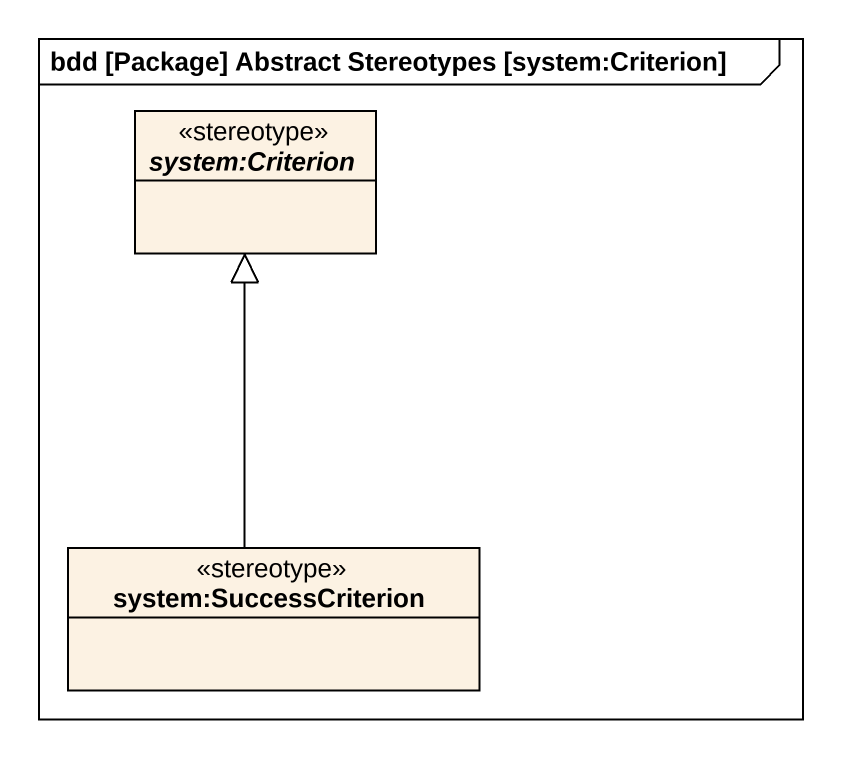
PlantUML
@startuml
mainframe bdd [Package] Abstract Stereotypes [system:Criterion]
hide circle
hide empty members
abstract class "system:Criterion" as system_Criterion <<stereotype>>
class "system:SuccessCriterion" as system_SuccessCriterion <<stereotype>>
system_SuccessCriterion -up-|> system_Criterion
@enduml
